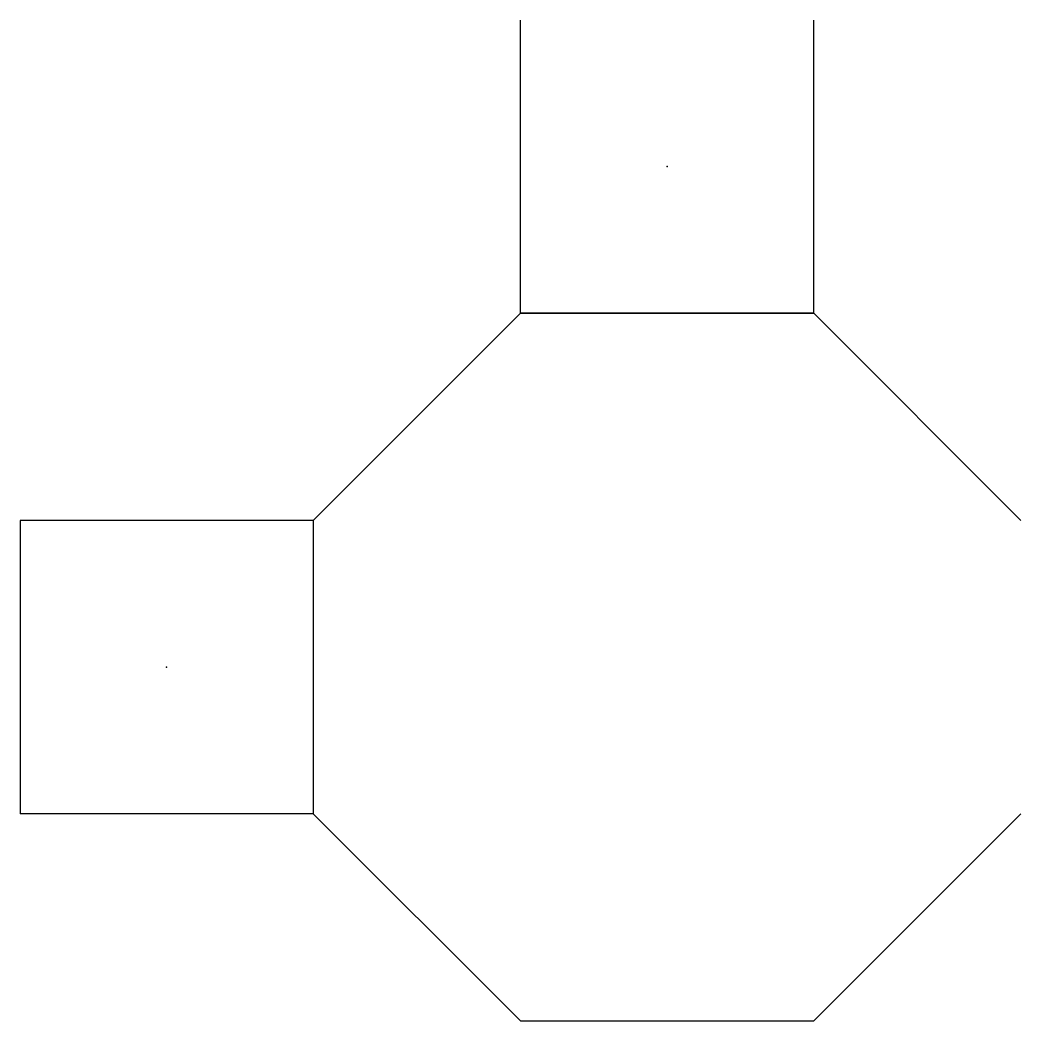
# Model space of a CAD drawing. Header units: millimetres. Extents: x -3.41 to 0, y -1.21 to 2.21.
import ezdxf

# ---------------------------------------------------------------- set-up
doc = ezdxf.new("R2010")
doc.units = ezdxf.units.MM
doc.header["$LTSCALE"] = 3
doc.header["$PDSIZE"] = -1

msp = doc.modelspace()

# ---------------------------------------------------------------- linework, layer by layer
at = {"color": 7, "linetype": 'Continuous'}
for p, q in [((-1.7071, 1.2071), (-1.7071, 2.2071)), ((-0.7071, 1.2071), (-0.7071, 2.2071)), ((-1.7071, 1.2071), (-2.4142, 0.5)), ((-0.7071, 1.2071), (-1.7071, 1.2071)), ((-1.7071, 1.2071), (-0.7071, 1.2071)), ((0, 0.5), (-0.7071, 1.2071)), ((-2.4142, 0.5), (-3.4142, 0.5)), ((-3.4142, 0.5), (-3.4142, -0.5)), ((-2.4142, 0.5), (-2.4142, -0.5)), ((-2.4142, 0.5), (-2.4142, -0.5)), ((-2.4142, -0.5), (-3.4142, -0.5)), ((-2.4142, -0.5), (-1.7071, -1.2071)), ((-0.7071, -1.2071), (0, -0.5)), ((-1.7071, -1.2071), (-0.7071, -1.2071))]:
    msp.add_line(p, q, dxfattribs=at)
for p in [(-1.2071, 1.7071), (-2.9142, 0)]:
    msp.add_point(p, dxfattribs=at)

doc.saveas('drawing.dxf')
